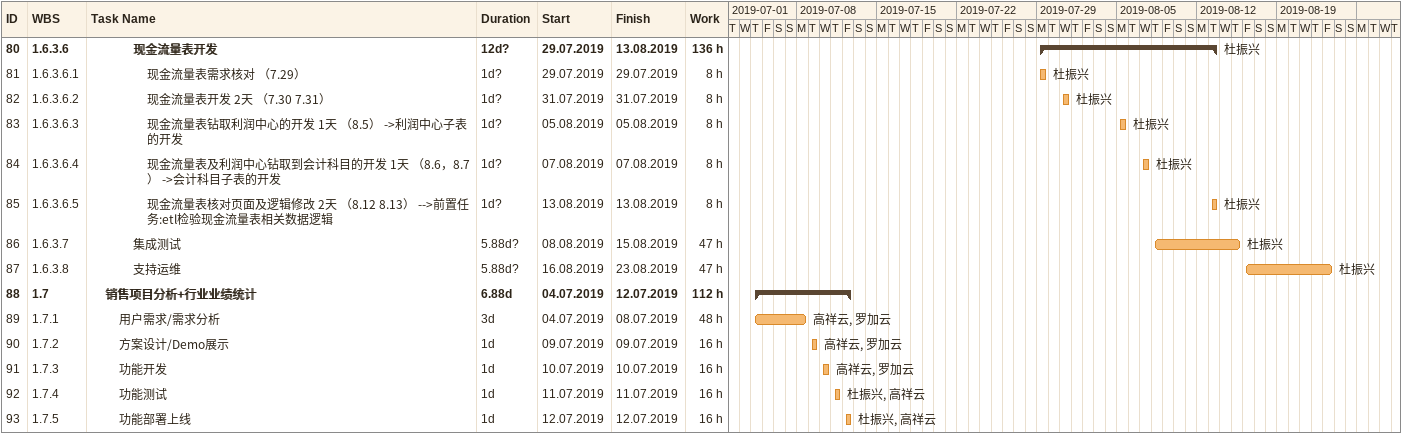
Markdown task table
| ID | WBS | Task | Duration | Start | Finish | Resources | Work (h) |
|---|---|---|---|---|---|---|---|
| 80 | 1.6.3.6 | **现金流量表开发** | 12d? | 2019-07-29 | 2019-08-13 | 杜振兴 | 136 |
| 81 | 1.6.3.6.1 | 现金流量表需求核对 （7.29） | 1d? | 2019-07-29 | 2019-07-29 | 杜振兴 | 8 |
| 82 | 1.6.3.6.2 | 现金流量表开发 2天 （7.30 7.31） | 1d? | 2019-07-31 | 2019-07-31 | 杜振兴 | 8 |
| 83 | 1.6.3.6.3 | 现金流量表钻取利润中心的开发 1天 （8.5） ->利润中心子表的开发 | 1d? | 2019-08-05 | 2019-08-05 | 杜振兴 | 8 |
| 84 | 1.6.3.6.4 | 现金流量表及利润中心钻取到会计科目的开发 1天 （8.6，8.7） ->会计科目子表的开发 | 1d? | 2019-08-07 | 2019-08-07 | 杜振兴 | 8 |
| 85 | 1.6.3.6.5 | 现金流量表核对页面及逻辑修改 2天 （8.12 8.13） -->前置任务:etl检验现金流量表相关数据逻辑 | 1d? | 2019-08-13 | 2019-08-13 | 杜振兴 | 8 |
| 86 | 1.6.3.7 | 集成测试 | 5.88d? | 2019-08-08 | 2019-08-15 | 杜振兴 | 47 |
| 87 | 1.6.3.8 | 支持运维 | 5.88d? | 2019-08-16 | 2019-08-23 | 杜振兴 | 47 |
| 88 | 1.7 | **销售项目分析+行业业绩统计** | 6.88d | 2019-07-04 | 2019-07-12 |  | 112 |
| 89 | 1.7.1 | 用户需求/需求分析 | 3d | 2019-07-04 | 2019-07-08 | 高祥云, 罗加云 | 48 |
| 90 | 1.7.2 | 方案设计/Demo展示 | 1d | 2019-07-09 | 2019-07-09 | 高祥云, 罗加云 | 16 |
| 91 | 1.7.3 | 功能开发 | 1d | 2019-07-10 | 2019-07-10 | 高祥云, 罗加云 | 16 |
| 92 | 1.7.4 | 功能测试 | 1d | 2019-07-11 | 2019-07-11 | 杜振兴, 高祥云 | 16 |
| 93 | 1.7.5 | 功能部署上线 | 1d | 2019-07-12 | 2019-07-12 | 杜振兴, 高祥云 | 16 |
